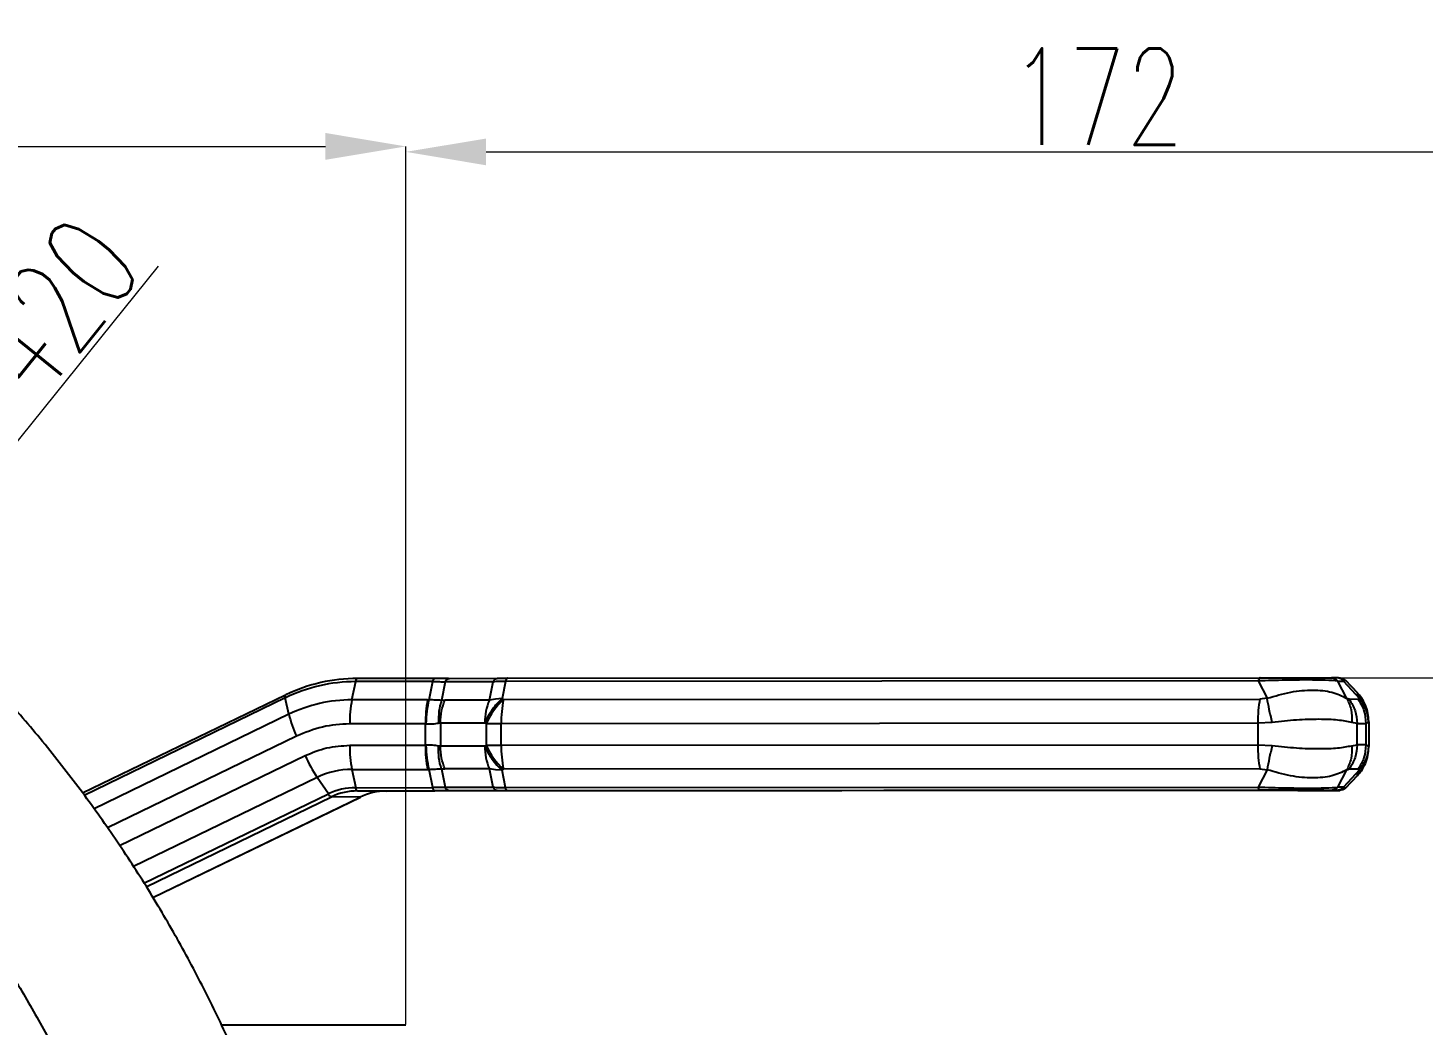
# Model space of a CAD drawing. Header units: millimetres. Extents: x 2180 to 4616, y 795 to 2518.
# Drawn here: x 3117.1 to 3290.7, y 1270.8 to 1394.9 of the extents above; entities that cross this region are included whole.
import ezdxf

# ---------------------------------------------------------------- set-up
doc = ezdxf.new("R2010")
doc.units = ezdxf.units.MM
doc.layers.add('AM_5', color=3, linetype='Continuous', lineweight=25)
doc.styles.add('SLDTEXTSTYLE1', font='txt.shx', dxfattribs={"width": 0.7, "bigfont": 'gbcbig.shx'})
doc.dimstyles.new('SLDDIMSTYLE12$0', dxfattribs={"dimtxt": 12, "dimasz": 10, "dimexe": 0, "dimexo": 0.0625, "dimgap": 0.875, "dimtad": 1, "dimdec": 1, "dimlfac": 1.8, "dimrnd": 1e-09, "dimzin": 12, "dimdsep": 46, "dimtxsty": 'SLDTEXTSTYLE1', "dimcen": 0.09, "dimdle": 8.16, "dimclrd": 3, "dimclre": 3, "dimadec": 0, "dimazin": 3, "dimtfac": 1, "dimtdec": 1, "dimtofl": 0, "dimtmove": 0, "dimatfit": 3, "dimfxl": 0, "dimfrac": 2, "dimtolj": 1, "dimlwd": 5, "dimlwe": 5, "dimarcsym": 0})
doc.dimstyles.new('SLDDIMSTYLE12$3', dxfattribs={"dimtxt": 12, "dimasz": 10, "dimexe": 0, "dimexo": 0.0625, "dimgap": 0.875, "dimtad": 1, "dimdec": 1, "dimlfac": 1.8, "dimrnd": 1e-09, "dimzin": 12, "dimdsep": 46, "dimtxsty": 'SLDTEXTSTYLE1', "dimcen": 0.09, "dimdle": 8.16, "dimclrd": 3, "dimclre": 3, "dimadec": 0, "dimazin": 3, "dimtfac": 1, "dimtdec": 1, "dimtofl": 0, "dimtmove": 0, "dimatfit": 3, "dimfxl": 0, "dimfrac": 2, "dimtolj": 1, "dimlwd": 5, "dimlwe": 5, "dimarcsym": 0})

# ---------------------------------------------------------------- blocks, each defined once
blk = doc.blocks.new('*D52')
at = {"layer": 'AM_5', "color": 3, "lineweight": 5, "transparency": 16777216}
blk.add_line((2986.92, 1197.06), (2986.92, 1380.16), dxfattribs=at)
at = {"layer": 'AM_5', "color": 3, "linetype": 'Continuous', "lineweight": 5, "transparency": 16777216}
for p, q in [((2996.92, 1380.16), (3154.16, 1380.16)), ((3164.16, 1270.86), (3164.16, 1380.16))]:
    blk.add_line(p, q, dxfattribs=at)
at = {"layer": 'AM_5', "color": 3, "transparency": 16777216}
for points in [[(2996.92, 1381.83), (2996.92, 1378.49), (2986.92, 1380.16)], [(3154.16, 1381.83), (3154.16, 1378.49), (3164.16, 1380.16)]]:
    blk.add_solid(points, dxfattribs=at)
at = {"layer": 'Defpoints', "color": 0, "transparency": 16777216}
for p in [(3164.16, 1380.16), (3164.16, 1270.8), (2986.92, 1197)]:
    blk.add_point(p, dxfattribs=at)
at = {"layer": 'AM_5', "color": 0, "transparency": 16777216, "insert": (3075.54, 1387.04), "char_height": 12, "attachment_point": 5, "style": 'SLDTEXTSTYLE1'}
blk.add_mtext('\\A1;178', dxfattribs=at)
blk = doc.blocks.new('*D53')
at = {"layer": 'AM_5', "color": 3, "lineweight": 5, "transparency": 16777216}
blk.add_line((3164.16, 1270.86), (3164.16, 1379.48), dxfattribs=at)
at = {"layer": 'AM_5', "color": 3, "linetype": 'Continuous', "lineweight": 5, "transparency": 16777216}
for p, q in [((3174.16, 1379.48), (3326.16, 1379.48)), ((3336.16, 1189.13), (3336.16, 1379.48))]:
    blk.add_line(p, q, dxfattribs=at)
at = {"layer": 'AM_5', "color": 3, "transparency": 16777216}
for points in [[(3174.16, 1381.14), (3174.16, 1377.81), (3164.16, 1379.48)], [(3326.16, 1381.14), (3326.16, 1377.81), (3336.16, 1379.48)]]:
    blk.add_solid(points, dxfattribs=at)
at = {"layer": 'Defpoints', "color": 0, "transparency": 16777216}
for p in [(3336.16, 1379.48), (3164.16, 1270.8), (3336.16, 1189.07)]:
    blk.add_point(p, dxfattribs=at)
at = {"layer": 'AM_5', "color": 0, "transparency": 16777216, "insert": (3250.16, 1386.35), "char_height": 12, "attachment_point": 5, "style": 'SLDTEXTSTYLE1'}
blk.add_mtext('\\A1;172', dxfattribs=at)
blk = doc.blocks.new('*D42')
at = {"layer": 'AM_5', "color": 3, "lineweight": 5, "transparency": 16777216}
blk.add_line((3280.13, 1314), (3311.38, 1314), dxfattribs=at)
at = {"layer": 'AM_5', "color": 3, "linetype": 'Continuous', "lineweight": 5, "transparency": 16777216}
for p, q in [((3311.38, 1304), (3311.38, 1206.56)), ((2986.99, 1196.56), (3311.38, 1196.56))]:
    blk.add_line(p, q, dxfattribs=at)
at = {"layer": 'AM_5', "color": 3, "transparency": 16777216}
for points in [[(3309.71, 1304), (3313.04, 1304), (3311.38, 1314)], [(3309.71, 1206.56), (3313.04, 1206.56), (3311.38, 1196.56)]]:
    blk.add_solid(points, dxfattribs=at)
at = {"layer": 'Defpoints', "color": 0, "transparency": 16777216}
for p in [(3280.07, 1314), (2986.93, 1196.56), (3311.38, 1196.56)]:
    blk.add_point(p, dxfattribs=at)
at = {"layer": 'AM_5', "color": 0, "transparency": 16777216, "insert": (3304.5, 1255.28), "char_height": 12, "attachment_point": 5, "rotation": 90, "style": 'SLDTEXTSTYLE1'}
blk.add_mtext('\\A1;115', dxfattribs=at)
blk = doc.blocks.new('*D43')
at = {"layer": 'AM_5', "color": 3, "linetype": 'Continuous', "lineweight": 5, "transparency": 16777216}
blk.add_line((3133.35, 1365.27), (3107.54, 1333.22), dxfattribs=at)
at = {"layer": 'AM_5', "color": 3, "lineweight": 5, "transparency": 16777216}
for p, q in [((3054.14, 1267.02), (3054.32, 1267.02)), ((3054.23, 1266.93), (3054.23, 1267.11))]:
    blk.add_line(p, q, dxfattribs=at)
at = {"layer": 'AM_5', "color": 3, "transparency": 16777216}
blk.add_solid([(3106.24, 1334.26), (3108.84, 1332.17), (3101.27, 1325.43)], dxfattribs=at)
at = {"layer": 'Defpoints', "color": 0, "transparency": 16777216}
for p in [(3101.27, 1325.43), (3007.18, 1208.6)]:
    blk.add_point(p, dxfattribs=at)
at = {"layer": 'AM_5', "color": 0, "transparency": 16777216, "insert": (3118.23, 1357.45), "char_height": 12, "attachment_point": 5, "rotation": 51.1543, "style": 'SLDTEXTSTYLE1'}
blk.add_mtext('\\A1;%%C420', dxfattribs=at)

msp = doc.modelspace()

# ---------------------------------------------------------------- linework, layer by layer
at = {"color": 7, "linetype": 'Continuous', "lineweight": 25}
for p, q in [((3157.457, 1311.281), (3157.925, 1313.545)), ((3167.537, 1313.55), (3157.925, 1313.545)), ((3167.757, 1313.949), (3158.146, 1313.943)), ((3167.067, 1311.285), (3167.537, 1313.55)), ((3169.069, 1313.516), (3168.591, 1311.208)), ((3175.033, 1313.527), (3169.069, 1313.516)), ((3169.45, 1313.922), (3169.605, 1313.951)), ((3169.605, 1313.951), (3175.569, 1313.962)), ((3174.56, 1311.242), (3175.033, 1313.527)), ((3176.58, 1313.565), (3176.137, 1311.424)), ((3270.235, 1313.622), (3176.58, 1313.565)), ((3176.801, 1313.963), (3270.455, 1314.021)), ((3270.235, 1313.622), (3271.343, 1311.473)), ((3280.078, 1314.005), (3279.361, 1314.01)), ((3281.238, 1311.461), (3280.13, 1313.611)), ((3280.13, 1313.611), (3280.847, 1313.605)), ((3281.001, 1313.661), (3280.847, 1313.605)), ((3280.847, 1313.605), (3282.845, 1311.449)), ((3281.036, 1313.673), (3281.001, 1313.661)), ((3282.63, 1312.09), (3281.106, 1313.735)), ((3149.196, 1311.879), (3123.937, 1299.641)), ((3149.169, 1311.524), (3124.125, 1299.391)), ((3149.619, 1309.473), (3149.169, 1311.524)), ((3166.873, 1311.287), (3157.457, 1311.281)), ((3166.873, 1311.287), (3167.067, 1311.285)), ((3169.029, 1311.232), (3168.591, 1311.208)), ((3174.56, 1311.242), (3169.029, 1311.232)), ((3175.319, 1311.378), (3174.56, 1311.242)), ((3176.137, 1311.424), (3175.319, 1311.378)), ((3176.306, 1311.302), (3176.137, 1311.424)), ((3176.306, 1311.302), (3270.438, 1311.36)), ((3271.343, 1311.473), (3270.438, 1311.36)), ((3281.571, 1311.346), (3281.238, 1311.461)), ((3282.674, 1311.338), (3281.571, 1311.346)), ((3282.54, 1312.098), (3282.569, 1312.037)), ((3282.569, 1312.037), (3282.845, 1311.449)), ((3282.845, 1311.449), (3282.674, 1311.338)), ((3149.619, 1309.473), (3125.375, 1297.728)), ((3166.598, 1308.289), (3157.181, 1308.283)), ((3166.598, 1305.623), (3166.598, 1308.289)), ((3166.598, 1308.289), (3166.695, 1308.287)), ((3168.245, 1308.39), (3168.465, 1308.414)), ((3168.465, 1308.414), (3173.995, 1308.424)), ((3168.465, 1308.414), (3168.465, 1305.502)), ((3173.995, 1308.424), (3174.164, 1308.302)), ((3175.044, 1308.303), (3174.164, 1308.302)), ((3174.164, 1308.302), (3174.164, 1305.635)), ((3176.031, 1308.304), (3175.044, 1308.303)), ((3270.163, 1308.362), (3176.031, 1308.304)), ((3176.031, 1305.637), (3176.031, 1308.304)), ((3271.97, 1308.475), (3270.163, 1308.362)), ((3270.163, 1308.362), (3270.164, 1305.695)), ((3282.532, 1308.347), (3281.865, 1308.463)), ((3282.532, 1305.68), (3282.532, 1308.347)), ((3282.532, 1308.347), (3283.635, 1308.339)), ((3283.977, 1308.448), (3283.635, 1308.339)), ((3283.635, 1308.339), (3283.635, 1305.672)), ((3283.87, 1308.618), (3283.923, 1308.534)), ((3284.022, 1305.465), (3284.022, 1308.534)), ((3150.56, 1306.756), (3127.02, 1295.351)), ((3157.181, 1305.617), (3166.598, 1305.623)), ((3166.695, 1305.625), (3166.598, 1305.623)), ((3174.164, 1305.635), (3173.995, 1305.512)), ((3174.164, 1305.635), (3175.044, 1305.636)), ((3175.044, 1305.636), (3176.031, 1305.637)), ((3176.031, 1305.637), (3270.164, 1305.695)), ((3270.164, 1305.695), (3271.97, 1305.583)), ((3281.865, 1305.571), (3282.532, 1305.68)), ((3283.635, 1305.672), (3282.532, 1305.68)), ((3283.635, 1305.672), (3283.977, 1305.555)), ((3128.531, 1293.142), (3151.641, 1304.339)), ((3168.465, 1305.502), (3168.245, 1305.525)), ((3173.995, 1305.512), (3168.465, 1305.502)), ((3283.923, 1305.465), (3283.87, 1305.378)), ((3157.457, 1302.615), (3166.873, 1302.62)), ((3157.457, 1302.615), (3157.925, 1300.345)), ((3166.873, 1302.62), (3167.067, 1302.623)), ((3167.537, 1300.35), (3167.067, 1302.623)), ((3168.591, 1302.704), (3169.029, 1302.681)), ((3168.591, 1302.704), (3169.069, 1300.388)), ((3174.56, 1302.692), (3169.029, 1302.681)), ((3175.319, 1302.557), (3174.56, 1302.692)), ((3175.033, 1300.399), (3174.56, 1302.692)), ((3176.137, 1302.512), (3175.319, 1302.557)), ((3176.137, 1302.512), (3176.306, 1302.635)), ((3176.58, 1300.365), (3176.137, 1302.512)), ((3270.439, 1302.693), (3176.306, 1302.635)), ((3271.343, 1302.581), (3270.235, 1300.422)), ((3270.439, 1302.693), (3271.343, 1302.581)), ((3280.13, 1300.411), (3281.238, 1302.569)), ((3282.845, 1302.557), (3280.847, 1300.405)), ((3281.238, 1302.569), (3281.571, 1302.68)), ((3281.571, 1302.68), (3282.674, 1302.671)), ((3282.845, 1302.557), (3282.565, 1301.951)), ((3282.674, 1302.671), (3282.845, 1302.557)), ((3153.132, 1301.617), (3130.269, 1290.54)), ((3154.52, 1299.559), (3153.132, 1301.617)), ((3169.069, 1300.388), (3175.033, 1300.399)), ((3176.58, 1300.365), (3270.235, 1300.422)), ((3280.847, 1300.405), (3280.13, 1300.411)), ((3280.847, 1300.405), (3281.102, 1300.301)), ((3281.108, 1300.268), (3282.624, 1301.9)), ((3282.565, 1301.951), (3282.539, 1301.894)), ((3131.572, 1288.441), (3154.52, 1299.559)), ((3131.834, 1288.019), (3154.903, 1299.195)), ((3132.675, 1286.664), (3158.486, 1299.168)), ((3132.679, 1286.657), (3158.516, 1299.175)), ((3158.486, 1299.168), (3154.903, 1299.195)), ((3157.925, 1300.345), (3167.537, 1300.35)), ((3158.146, 1299.943), (3167.757, 1299.949)), ((3158.146, 1299.943), (3161.729, 1299.916)), ((3275.141, 1299.986), (3161.729, 1299.916)), ((3175.569, 1299.962), (3169.605, 1299.951)), ((3270.455, 1300.021), (3176.801, 1299.963)), ((3280.078, 1300.005), (3279.361, 1300.01)), ((3164.157, 1270.795), (3141.229, 1270.795))]:
    msp.add_line(p, q, dxfattribs=at)
at = {"color": 7, "linetype": 'Continuous', "lineweight": 25, "flags": 128}
for points in [[(3157.925, 1313.545), (3157.946, 1313.633), (3157.969, 1313.712), (3157.995, 1313.781), (3158.022, 1313.838), (3158.052, 1313.884), (3158.082, 1313.917), (3158.114, 1313.936), (3158.146, 1313.943)], [(3149.169, 1311.524), (3149.153, 1311.604), (3149.145, 1311.676), (3149.142, 1311.738), (3149.147, 1311.791), (3149.157, 1311.832), (3149.175, 1311.862), (3149.196, 1311.879)], [(3149.196, 1311.879), (3149.198, 1311.879), (3149.227, 1311.885)], [(3158.146, 1299.943), (3158.114, 1299.95), (3158.082, 1299.97), (3158.052, 1300.003), (3158.022, 1300.049), (3157.995, 1300.107), (3157.969, 1300.176), (3157.946, 1300.256), (3157.925, 1300.345)], [(3158.516, 1299.175), (3158.515, 1299.174), (3158.486, 1299.168)]]:
    msp.add_lwpolyline(points, dxfattribs=at)
at = {"color": 7, "linetype": 'Continuous', "lineweight": 25}
for centre, radius, start, end in [((3157.952, 1293.442), 20.102, 90.07529, 115.90707), ((3158.173, 1293.468), 20.474, 90.07527, 115.90712), ((3157.48, 1293.289), 17.993, 90.07527, 115.90712), ((3172.377, 1308.398), 15.196, 169.06221, 180.4319), ((3181.794, 1308.404), 15.196, 169.06221, 180.4319), ((3181.012, 1308.483), 7.017, 156.84756, 180.47841), ((3182.022, 1304.956), 8.541, 132.00657, 156.93397), ((3191.226, 1308.418), 15.196, 169.06221, 180.43184), ((3163.842, 1312.875), 14.624, 193.45011, 204.73439), ((3172.44, 1305.504), 15.259, 179.57667, 190.91491), ((3181.856, 1305.51), 15.259, 179.57667, 190.91491), ((3182.046, 1308.999), 8.57, 203.11136, 227.95126), ((3191.289, 1305.524), 15.259, 179.57677, 190.91492), ((3168.495, 1311.808), 18.436, 203.90163, 213.55836), ((3181.032, 1305.455), 7.037, 179.5333, 203.11856), ((3157.47, 1292.688), 9.927, 90.07527, 115.90712), ((3157.935, 1292.527), 7.818, 90.07527, 115.90712), ((3155.195, 1299.885), 0.75, 205.79928, 247.02737), ((3158.155, 1292.498), 7.445, 90.07527, 115.90712), ((3161.739, 1292.471), 7.445, 90.07527, 115.90712)]:
    msp.add_arc(centre, radius, start, end, dxfattribs=at)
for points, knots in [([(2986.724, 1027.83), (2989.284, 1027.855), (2992.865, 1027.889), (2998.134, 1028.168), (3002.598, 1028.504), (3007.914, 1029.069), (3013.483, 1029.842), (3019.297, 1030.853), (3025.268, 1032.109), (3031.344, 1033.619), (3037.482, 1035.39), (3043.647, 1037.424), (3049.811, 1039.724), (3055.948, 1042.289), (3062.036, 1045.119), (3068.055, 1048.213), (3073.988, 1051.568), (3079.817, 1055.18), (3085.527, 1059.045), (3091.103, 1063.159), (3096.53, 1067.517), (3101.795, 1072.111), (3106.887, 1076.935), (3111.792, 1081.983), (3116.499, 1087.246), (3120.996, 1092.716), (3125.275, 1098.384), (3129.323, 1104.241), (3133.133, 1110.278), (3136.695, 1116.484), (3140, 1122.849), (3143.041, 1129.361), (3145.81, 1136.01), (3148.3, 1142.785), (3150.506, 1149.672), (3152.42, 1156.661), (3154.039, 1163.739), (3155.357, 1170.893), (3156.37, 1178.109), (3157.074, 1185.377), (3157.467, 1192.681), (3157.546, 1200.009), (3157.309, 1207.347), (3156.755, 1214.681), (3155.882, 1221.999), (3154.692, 1229.286), (3153.184, 1236.529), (3151.359, 1243.713), (3149.218, 1250.826), (3146.765, 1257.854), (3144, 1264.782), (3140.927, 1271.599), (3137.55, 1278.289), (3133.872, 1284.841), (3129.899, 1291.241), (3125.634, 1297.477), (3121.083, 1303.535), (3116.251, 1309.403), (3111.143, 1315.069), (3105.767, 1320.522), (3100.32, 1325.569), (3094.847, 1330.222), (3089.389, 1334.491), (3083.764, 1338.534), (3077.982, 1342.342), (3072.055, 1345.91), (3065.992, 1349.232), (3059.806, 1352.302), (3053.51, 1355.116), (3047.116, 1357.668), (3040.641, 1359.954), (3034.103, 1361.97), (3027.528, 1363.713), (3020.956, 1365.177), (3014.462, 1366.359), (3008.172, 1367.256), (3002.648, 1367.84), (2997.766, 1368.207), (2992.942, 1368.447), (2986.967, 1368.564), (2981.45, 1368.454), (2976.181, 1368.182), (2971.717, 1367.844), (2966.401, 1367.279), (2960.832, 1366.506), (2955.018, 1365.496), (2949.047, 1364.24), (2942.971, 1362.729), (2936.833, 1360.959), (2930.668, 1358.924), (2924.504, 1356.625), (2918.367, 1354.06), (2912.279, 1351.229), (2906.26, 1348.136), (2900.327, 1344.781), (2894.498, 1341.169), (2888.788, 1337.303), (2883.213, 1333.189), (2877.785, 1328.832), (2872.52, 1324.238), (2867.428, 1319.413), (2862.523, 1314.365), (2857.817, 1309.103), (2853.319, 1303.633), (2849.041, 1297.964), (2844.992, 1292.107), (2841.182, 1286.07), (2837.62, 1279.865), (2834.316, 1273.5), (2831.273, 1266.988), (2828.511, 1260.336), (2826.174, 1254.054), (2824.895, 1249.949), (2824.332, 1248.141)], [0, 0, 0, 0, 0.01020738, 0.01427401, 0.02103699, 0.02805607, 0.03558666, 0.0434511, 0.05157826, 0.05991132, 0.06840986, 0.07704394, 0.08579098, 0.09463359, 0.10355821, 0.11255405, 0.12161242, 0.13072624, 0.1398897, 0.14909794, 0.15834689, 0.16763314, 0.17695375, 0.18630622, 0.19568842, 0.20509849, 0.21453484, 0.22399606, 0.23348097, 0.24298851, 0.25251779, 0.26206801, 0.27163852, 0.28122873, 0.29083816, 0.30046642, 0.31011319, 0.31977821, 0.32946132, 0.33916239, 0.34888138, 0.35861831, 0.36837328, 0.37814642, 0.38793798, 0.39774825, 0.40757761, 0.41742653, 0.42729557, 0.4371854, 0.4470968, 0.45703069, 0.46698816, 0.47697044, 0.48697902, 0.49701559, 0.50708218, 0.51718117, 0.52731537, 0.53748817, 0.54770366, 0.5569145, 0.56612256, 0.57532659, 0.5845258, 0.59371913, 0.60290519, 0.61208206, 0.62124705, 0.63039624, 0.63952364, 0.64861966, 0.65766788, 0.66663751, 0.67546331, 0.68397889, 0.69196332, 0.69760555, 0.70350123, 0.71121989, 0.72142727, 0.72549391, 0.73225688, 0.73927596, 0.74680655, 0.754671, 0.76279816, 0.77113122, 0.77962976, 0.78826384, 0.79701087, 0.80585349, 0.81477811, 0.82377394, 0.83283231, 0.84194614, 0.85110959, 0.86031783, 0.86956679, 0.87885303, 0.88817364, 0.89752611, 0.90690831, 0.91631839, 0.92575473, 0.93521596, 0.94470086, 0.95420841, 0.96373768, 0.97328791, 0.98285841, 0.99244862, 1, 1, 1, 1]), ([(2987.54, 1348.519), (2989.941, 1348.481), (2993.299, 1348.429), (2998.242, 1348.125), (3002.432, 1347.768), (3007.418, 1347.177), (3012.64, 1346.377), (3018.086, 1345.34), (3023.674, 1344.056), (3029.353, 1342.518), (3035.081, 1340.72), (3040.825, 1338.659), (3046.555, 1336.335), (3052.247, 1333.748), (3057.879, 1330.898), (3063.431, 1327.788), (3068.884, 1324.421), (3074.221, 1320.802), (3079.427, 1316.935), (3084.486, 1312.826), (3089.384, 1308.482), (3094.107, 1303.909), (3098.643, 1299.116), (3102.979, 1294.11), (3107.104, 1288.901), (3111.006, 1283.498), (3114.675, 1277.91), (3118.102, 1272.149), (3121.276, 1266.226), (3124.19, 1260.15), (3126.834, 1253.936), (3129.203, 1247.594), (3131.287, 1241.136), (3133.082, 1234.577), (3134.582, 1227.929), (3135.78, 1221.205), (3136.677, 1214.419), (3137.253, 1207.585), (3137.527, 1201.519), (3137.475, 1197.735), (3137.455, 1196.241)], [0, 0, 0, 0, 0.0302952, 0.0423856, 0.0624901, 0.08336, 0.1057536, 0.1291426, 0.1533151, 0.1781023, 0.2033838, 0.2290707, 0.2550958, 0.2814075, 0.3079654, 0.3347376, 0.3616982, 0.3888263, 0.4161047, 0.4435189, 0.4710571, 0.4987089, 0.526466, 0.5543209, 0.5822674, 0.6103001, 0.6384144, 0.6666062, 0.6948723, 0.7232096, 0.7516156, 0.7800883, 0.8086258, 0.8372268, 0.86589, 0.8946146, 0.9234, 0.9522458, 0.9811519, 1, 1, 1, 1]), ([(3167.537, 1313.55), (3167.551, 1313.609), (3167.578, 1313.726), (3167.633, 1313.851), (3167.693, 1313.934), (3167.736, 1313.944), (3167.757, 1313.949)], [0, 0, 0, 0, 0.2499973, 0.4999982, 0.7499991, 1, 1, 1, 1]), ([(3167.537, 1313.55), (3167.812, 1313.549), (3168.372, 1313.546), (3168.834, 1313.526), (3169.069, 1313.516)], [0, 0, 0, 0, 0.4915101, 1, 1, 1, 1]), ([(3169.46, 1313.923), (3169.194, 1313.924), (3168.661, 1313.928), (3168.011, 1313.926), (3167.686, 1313.926)], [0, 0, 0, 0, 0.4996452, 1, 1, 1, 1]), ([(3169.069, 1313.516), (3169.102, 1313.58), (3169.167, 1313.708), (3169.3, 1313.84), (3169.397, 1313.912), (3169.449, 1313.922), (3169.45, 1313.922)], [0, 0, 0, 0, 0.3327347, 0.6654694, 0.9982041, 1, 1, 1, 1]), ([(3176.58, 1313.565), (3176.305, 1313.563), (3175.748, 1313.56), (3175.273, 1313.538), (3175.033, 1313.527)], [0, 0, 0, 0, 0.4950466, 1, 1, 1, 1]), ([(3175.569, 1313.962), (3175.758, 1313.962), (3176.132, 1313.963), (3176.579, 1313.963), (3176.801, 1313.963)], [0, 0, 0, 0, 0.5040088, 1, 1, 1, 1]), ([(3280.13, 1313.611), (3279.69, 1313.65), (3278.872, 1313.723), (3276.458, 1313.759), (3273.459, 1313.73), (3271.365, 1313.66), (3270.235, 1313.622)], [0, 0, 0, 0, 0.2683795, 0.4991161, 0.7297085, 1, 1, 1, 1]), ([(3270.455, 1314.021), (3271.485, 1314.021), (3272.955, 1314.022), (3274.845, 1314.021), (3276.056, 1314.02), (3277.13, 1314.018), (3278.453, 1314.015), (3278.987, 1314.012), (3279.361, 1314.01)], [0, 0, 0, 0, 0.27135234, 0.38737002, 0.50089642, 0.614411, 0.73057711, 1, 1, 1, 1]), ([(3281.049, 1313.713), (3280.969, 1313.78), (3280.763, 1313.954), (3280.33, 1313.986), (3280.066, 1314.005)], [0, 0, 0, 0, 0.3878889, 1, 1, 1, 1]), ([(3166.695, 1308.287), (3166.722, 1308.827), (3166.776, 1309.908), (3166.97, 1310.826), (3167.067, 1311.285)], [0, 0, 0, 0, 0.5, 1, 1, 1, 1]), ([(3168.591, 1311.208), (3168.358, 1311.219), (3167.896, 1311.24), (3167.342, 1311.27), (3167.067, 1311.285)], [0, 0, 0, 0, 0.5043986, 1, 1, 1, 1]), ([(3168.591, 1311.208), (3168.467, 1310.771), (3168.217, 1309.899), (3168.236, 1308.893), (3168.245, 1308.39)], [0, 0, 0, 0, 0.5000001, 1, 1, 1, 1]), ([(3168.465, 1308.414), (3168.49, 1308.917), (3168.54, 1309.922), (3168.866, 1310.795), (3169.029, 1311.232)], [0, 0, 0, 0, 0.4999559, 1, 1, 1, 1]), ([(3271.343, 1311.473), (3272.325, 1311.764), (3274.258, 1312.336), (3277.061, 1312.561), (3279.538, 1312.329), (3280.665, 1311.754), (3281.238, 1311.461)], [0, 0, 0, 0, 0.2542867, 0.4999835, 0.7458358, 1, 1, 1, 1]), ([(3271.97, 1308.475), (3271.843, 1309.018), (3271.588, 1310.105), (3271.424, 1311.017), (3271.343, 1311.473)], [0, 0, 0, 0, 0.5000005, 1, 1, 1, 1]), ([(3281.238, 1311.461), (3281.463, 1311.005), (3281.914, 1310.093), (3281.881, 1309.007), (3281.865, 1308.463)], [0, 0, 0, 0, 0.4999977, 1, 1, 1, 1]), ([(3283.98, 1308.616), (3283.961, 1308.957), (3283.923, 1309.647), (3283.598, 1310.64), (3283.151, 1311.491), (3282.742, 1311.935), (3282.569, 1312.122)], [0, 0, 0, 0, 0.26365783, 0.53326994, 0.80304981, 1, 1, 1, 1]), ([(3283.977, 1308.448), (3283.916, 1308.991), (3283.795, 1310.079), (3283.162, 1310.992), (3282.845, 1311.449)], [0, 0, 0, 0, 0.50000083, 1, 1, 1, 1]), ([(3166.695, 1308.287), (3166.967, 1308.28), (3167.522, 1308.266), (3168.002, 1308.349), (3168.245, 1308.39)], [0, 0, 0, 0, 0.49168447, 1, 1, 1, 1]), ([(3281.865, 1308.463), (3281.331, 1308.573), (3280.279, 1308.789), (3277.832, 1308.88), (3275, 1308.795), (3272.992, 1308.583), (3271.97, 1308.475)], [0, 0, 0, 0, 0.2542566, 0.5000164, 0.7456194, 1, 1, 1, 1]), ([(3168.245, 1305.525), (3168.002, 1305.566), (3167.522, 1305.647), (3166.967, 1305.632), (3166.695, 1305.625)], [0, 0, 0, 0, 0.5082251, 1, 1, 1, 1]), ([(3167.067, 1302.623), (3166.97, 1303.083), (3166.776, 1304.003), (3166.722, 1305.085), (3166.695, 1305.625)], [0, 0, 0, 0, 0.5, 1, 1, 1, 1]), ([(3271.97, 1305.583), (3271.843, 1305.043), (3271.588, 1303.955), (3271.425, 1303.041), (3271.343, 1302.581)], [0, 0, 0, 0, 0.49686743, 1, 1, 1, 1]), ([(3271.97, 1305.583), (3272.992, 1305.475), (3275, 1305.263), (3277.832, 1305.173), (3280.279, 1305.257), (3281.331, 1305.465), (3281.865, 1305.571)], [0, 0, 0, 0, 0.2543758, 0.4999836, 0.7457388, 1, 1, 1, 1]), ([(3281.865, 1305.571), (3281.881, 1305.027), (3281.914, 1303.94), (3281.463, 1303.026), (3281.238, 1302.569)], [0, 0, 0, 0, 0.5000023, 1, 1, 1, 1]), ([(3168.591, 1302.704), (3168.466, 1303.142), (3168.217, 1304.016), (3168.236, 1305.023), (3168.245, 1305.525)], [0, 0, 0, 0, 0.50080435, 1, 1, 1, 1]), ([(3282.567, 1301.871), (3282.74, 1302.058), (3283.15, 1302.503), (3283.598, 1303.354), (3283.923, 1304.348), (3283.961, 1305.038), (3283.98, 1305.38)], [0, 0, 0, 0, 0.1972492, 0.4669383, 0.7364506, 1, 1, 1, 1]), ([(3283.977, 1305.555), (3283.917, 1305.016), (3283.797, 1303.929), (3283.163, 1303.016), (3282.845, 1302.557)], [0, 0, 0, 0, 0.4968676, 1, 1, 1, 1]), ([(3167.067, 1302.623), (3167.342, 1302.638), (3167.896, 1302.669), (3168.358, 1302.692), (3168.591, 1302.704)], [0, 0, 0, 0, 0.4960838, 1, 1, 1, 1]), ([(3281.238, 1302.569), (3280.665, 1302.28), (3279.538, 1301.711), (3277.054, 1301.485), (3274.251, 1301.719), (3272.318, 1302.291), (3271.343, 1302.581)], [0, 0, 0, 0, 0.25415722, 0.50001427, 0.74762575, 1, 1, 1, 1]), ([(3169.069, 1300.388), (3168.834, 1300.378), (3168.372, 1300.356), (3167.812, 1300.352), (3167.537, 1300.35)], [0, 0, 0, 0, 0.5084817, 1, 1, 1, 1]), ([(3175.033, 1300.399), (3175.273, 1300.389), (3175.748, 1300.369), (3176.305, 1300.366), (3176.58, 1300.365)], [0, 0, 0, 0, 0.5049534, 1, 1, 1, 1]), ([(3270.235, 1300.422), (3271.356, 1300.386), (3273.44, 1300.317), (3276.433, 1300.284), (3278.863, 1300.31), (3279.686, 1300.375), (3280.13, 1300.411)], [0, 0, 0, 0, 0.2680966, 0.4988227, 0.7294637, 1, 1, 1, 1]), ([(3167.757, 1299.949), (3167.736, 1299.954), (3167.693, 1299.965), (3167.633, 1300.048), (3167.578, 1300.174), (3167.551, 1300.292), (3167.537, 1300.35)], [0, 0, 0, 0, 0.2500001, 0.5000002, 0.7500003, 1, 1, 1, 1]), ([(3169.605, 1299.951), (3169.318, 1299.95), (3168.755, 1299.95), (3168.085, 1299.949), (3167.757, 1299.949)], [0, 0, 0, 0, 0.5097088, 1, 1, 1, 1]), ([(3176.801, 1299.963), (3176.579, 1299.963), (3176.132, 1299.963), (3175.758, 1299.962), (3175.569, 1299.962)], [0, 0, 0, 0, 0.495991, 1, 1, 1, 1]), ([(3279.361, 1300.01), (3278.984, 1300.012), (3278.445, 1300.015), (3277.111, 1300.018), (3276.035, 1300.02), (3274.822, 1300.021), (3272.938, 1300.022), (3271.476, 1300.021), (3270.455, 1300.021)], [0, 0, 0, 0, 0.2715623, 0.3875926, 0.5011305, 0.6146375, 0.7308194, 1, 1, 1, 1]), ([(3275.141, 1299.986), (3276.12, 1299.987), (3277.517, 1299.988), (3278.913, 1299.991), (3279.668, 1299.993), (3280.176, 1299.995), (3280.559, 1299.999), (3280.276, 1300.003), (3280.078, 1300.005)], [0, 0, 0, 0, 0.2713523, 0.38737, 0.5008964, 0.614411, 0.7305771, 1, 1, 1, 1]), ([(3279.442, 1299.999), (3279.57, 1300), (3280.135, 1300.002), (3280.693, 1300.031), (3280.975, 1300.238), (3281.077, 1300.313)], [0, 0, 0, 0, 0.15640379, 0.69381527, 1, 1, 1, 1])]:
    msp.add_open_spline(points, degree=3, knots=knots, dxfattribs=at)
for points in [[(3175.033, 1313.527), (3175.066, 1313.591), (3175.131, 1313.718), (3175.263, 1313.854), (3175.411, 1313.945), (3175.516, 1313.956), (3175.569, 1313.962)], [(3176.801, 1313.963), (3176.78, 1313.958), (3176.737, 1313.948), (3176.677, 1313.866), (3176.622, 1313.741), (3176.594, 1313.624), (3176.58, 1313.565)], [(3270.455, 1314.021), (3270.434, 1314.016), (3270.391, 1314.006), (3270.331, 1313.923), (3270.277, 1313.798), (3270.249, 1313.681), (3270.235, 1313.622)], [(3279.361, 1314.01), (3279.435, 1314.005), (3279.584, 1313.995), (3279.794, 1313.912), (3279.984, 1313.787), (3280.081, 1313.669), (3280.13, 1313.611)], [(3280.847, 1313.605), (3280.798, 1313.664), (3280.701, 1313.781), (3280.511, 1313.906), (3280.301, 1313.989), (3280.152, 1314), (3280.078, 1314.005)], [(3176.137, 1311.424), (3175.917, 1311.213), (3175.476, 1310.792), (3174.889, 1310.047), (3174.375, 1309.251), (3174.122, 1308.7), (3173.995, 1308.424)], [(3270.438, 1311.36), (3270.359, 1310.901), (3270.2, 1309.983), (3270.175, 1308.902), (3270.163, 1308.362)], [(3281.571, 1311.346), (3281.848, 1310.887), (3282.403, 1309.969), (3282.489, 1308.887), (3282.532, 1308.347)], [(3282.674, 1311.338), (3282.951, 1310.879), (3283.505, 1309.96), (3283.592, 1308.879), (3283.635, 1308.339)], [(3157.181, 1308.283), (3156.037, 1308.217), (3153.75, 1308.084), (3151.623, 1307.199), (3150.56, 1306.756)], [(3151.641, 1304.339), (3152.531, 1304.709), (3154.31, 1305.45), (3156.224, 1305.561), (3157.181, 1305.617)], [(3270.164, 1305.695), (3270.176, 1305.154), (3270.201, 1304.073), (3270.36, 1303.153), (3270.439, 1302.693)], [(3282.532, 1305.68), (3282.489, 1305.14), (3282.403, 1304.058), (3281.848, 1303.139), (3281.571, 1302.68)], [(3283.635, 1305.672), (3283.592, 1305.131), (3283.505, 1304.05), (3282.951, 1303.131), (3282.674, 1302.671)], [(3169.029, 1302.681), (3168.866, 1303.119), (3168.54, 1303.994), (3168.49, 1304.999), (3168.465, 1305.502)], [(3173.995, 1305.512), (3174.122, 1305.237), (3174.375, 1304.686), (3174.889, 1303.891), (3175.476, 1303.145), (3175.917, 1302.723), (3176.137, 1302.512)], [(3169.605, 1299.951), (3169.552, 1299.957), (3169.447, 1299.968), (3169.299, 1300.06), (3169.167, 1300.197), (3169.102, 1300.325), (3169.069, 1300.388)], [(3175.569, 1299.962), (3175.516, 1299.968), (3175.411, 1299.979), (3175.263, 1300.071), (3175.131, 1300.208), (3175.066, 1300.336), (3175.033, 1300.399)], [(3176.801, 1299.963), (3176.78, 1299.969), (3176.737, 1299.979), (3176.677, 1300.063), (3176.622, 1300.188), (3176.594, 1300.306), (3176.58, 1300.365)], [(3270.455, 1300.021), (3270.434, 1300.026), (3270.392, 1300.037), (3270.331, 1300.12), (3270.277, 1300.246), (3270.249, 1300.363), (3270.235, 1300.422)], [(3280.13, 1300.411), (3280.081, 1300.352), (3279.984, 1300.234), (3279.794, 1300.109), (3279.584, 1300.026), (3279.435, 1300.015), (3279.361, 1300.01)], [(3280.847, 1300.405), (3280.798, 1300.346), (3280.701, 1300.229), (3280.511, 1300.104), (3280.301, 1300.02), (3280.152, 1300.01), (3280.078, 1300.005)]]:
    msp.add_open_spline(points, degree=3, dxfattribs=at)

# ---------------------------------------------------------------- dimensions: what is measured, and where the dimension line sits
at = {"layer": 'AM_5'}
for base, p1, p2, angle, text, picture, middle in [((3164.157, 1380.16), (2986.916, 1197.001), (3164.157, 1270.795), 360, '178', '*D52', (3075.536, 1387.035)), ((3311.377, 1196.561), (3280.066, 1314.005), (2986.931, 1196.561), 90, '115', '*D42', (3304.502, 1255.283))]:
    dim = msp.add_linear_dim(base=base, p1=p1, p2=p2, angle=angle, text=text, dimstyle='SLDDIMSTYLE12$0', override={"dimlfac": 1, "dimpost": ''}, dxfattribs=at)
    dim.commit()
    dim.dimension.update_dxf_attribs({"geometry": picture, "text_midpoint": middle})
dim = msp.add_linear_dim(base=(3336.157, 1379.478), p1=(3164.157, 1270.795), p2=(3336.157, 1189.071), angle=360, dimstyle='SLDDIMSTYLE12$0', override={"dimlfac": 1, "dimpost": ''}, dxfattribs=at)
dim.commit()
dim.dimension.update_dxf_attribs({"geometry": '*D53', "text_midpoint": (3250.157, 1386.353)})
dim = msp.add_diameter_dim_2p(p1=(3007.184, 1208.603), p2=(3101.267, 1325.428), text='%%C420', dimstyle='SLDDIMSTYLE12$3', override={"dimlfac": 1, "dimpost": ''}, dxfattribs=at)
dim.commit()
dim.dimension.update_dxf_attribs({"geometry": '*D43', "text_midpoint": (3118.226, 1357.447)})

doc.saveas('drawing.dxf')
